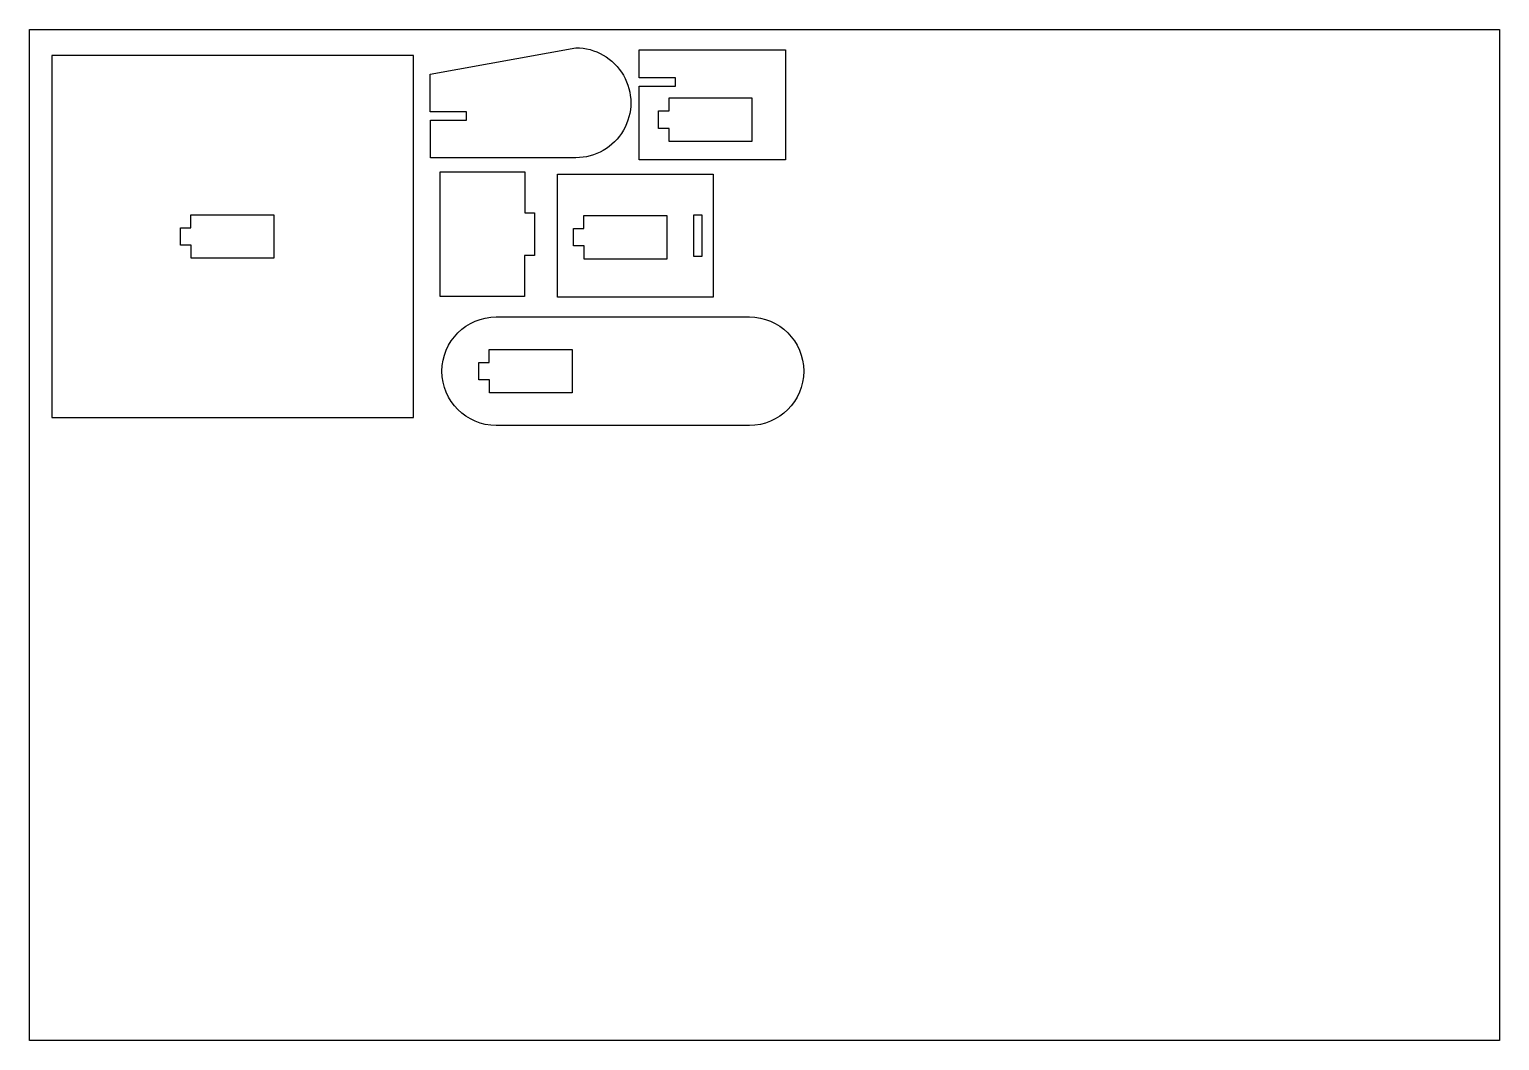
# Model space of a CAD drawing. Header units: millimetres. Extents: x 0 to 406, y 25 to 305.
import ezdxf

# ---------------------------------------------------------------- set-up
doc = ezdxf.new("R2010")
doc.units = ezdxf.units.MM
doc.header["$MEASUREMENT"] = 0
doc.layers.add('Cuts', color=5, linetype='Continuous')

msp = doc.modelspace()

# ---------------------------------------------------------------- linework, layer by layer
msp.add_lwpolyline([(0, 304.8), (406.4, 304.8), (406.4, 25.4), (0, 25.4), (0, 304.8)])
at = {"layer": 'Cuts'}
for points in [[(106.19, 197.57), (106.19, 297.57), (6.19, 297.57), (6.19, 197.57)], [(208.99, 268.75), (168.59, 268.75), (168.59, 289.15), (178.59, 289.15), (178.59, 291.45), (168.59, 291.45), (168.59, 299.15), (208.99, 299.15)], [(199.72, 273.82), (176.87, 273.82), (176.87, 277.42), (173.87, 277.42), (173.87, 282.27), (176.87, 282.27), (176.87, 285.87), (199.72, 285.87)], [(136.98, 254.08), (139.58, 254.08), (139.58, 242.35), (136.88, 242.35), (136.88, 231.02), (113.58, 231.02), (113.58, 265.42), (136.98, 265.42)], [(145.99, 230.82), (145.99, 264.82), (188.99, 264.82), (188.99, 230.82)], [(67.61, 241.55), (44.76, 241.55), (44.76, 245.15), (41.76, 245.15), (41.76, 250), (44.65, 250), (44.65, 253.6), (67.61, 253.6)], [(176.22, 241.36), (153.37, 241.36), (153.37, 244.96), (150.37, 244.96), (150.37, 249.81), (153.26, 249.81), (153.26, 253.41), (176.22, 253.41)], [(185.99, 253.49), (183.59, 253.49), (183.59, 242.15), (185.99, 242.15)], [(150.07, 204.34), (127.22, 204.34), (127.22, 207.94), (124.22, 207.94), (124.22, 212.79), (127.11, 212.79), (127.11, 216.39), (150.07, 216.39)]]:
    msp.add_lwpolyline(points, close=True, dxfattribs=at)
for points in [[(110.79, 292.39), (151.02, 299.73, -1.000597), (151.04, 269.33), (110.84, 269.33), (110.84, 279.73), (120.84, 279.73), (120.84, 282.03), (110.79, 282.03)], [(129.04, 225.36), (199.04, 225.36, -1), (199.04, 195.36), (129.04, 195.36, -1)]]:
    msp.add_lwpolyline(points, format="xyb", close=True, dxfattribs=at)

doc.saveas('drawing.dxf')
